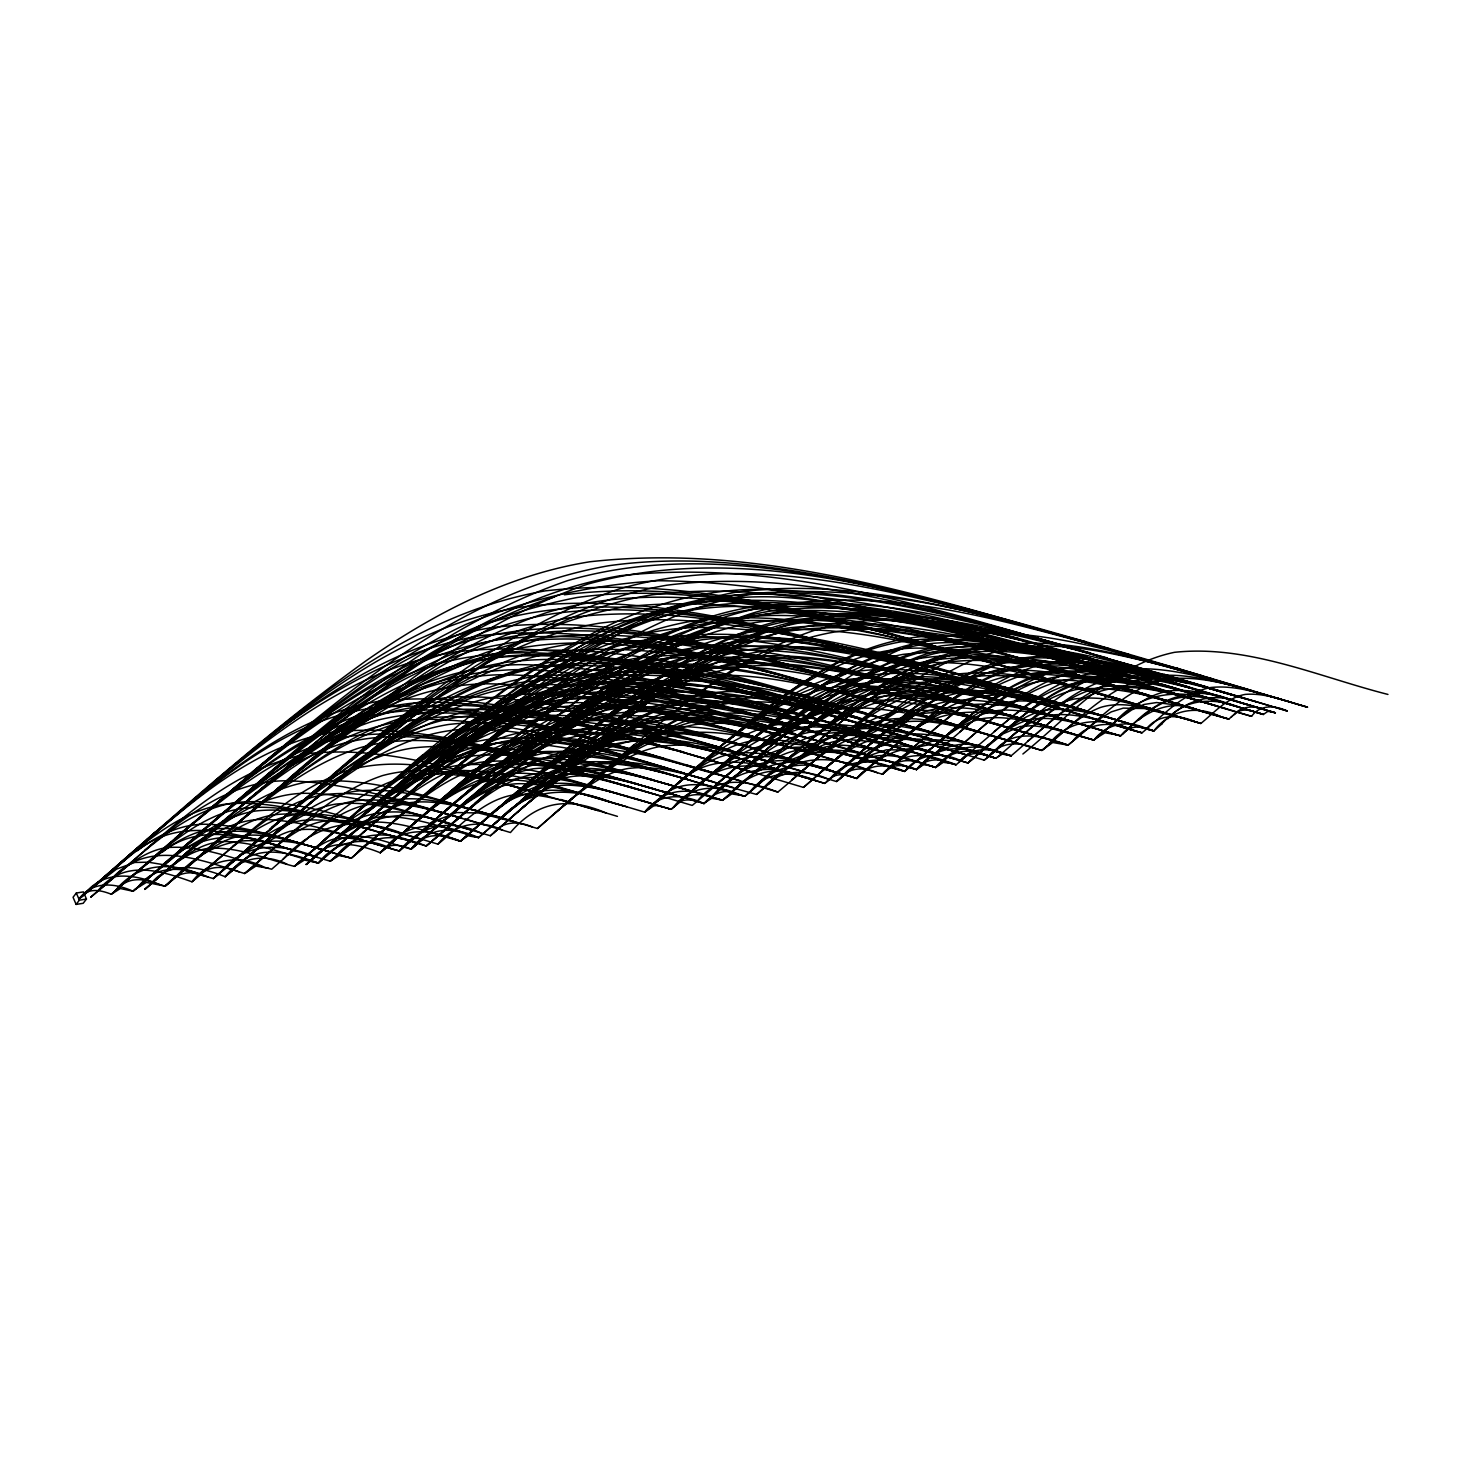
<?xml version="1.0" encoding="UTF-8"?>
<svg xmlns="http://www.w3.org/2000/svg" width="1461" height="1461" viewBox="0 0 1461 1461"><rect width="100%" height="100%" fill="white"/><g stroke="black" fill="none" stroke-linecap="round" stroke-linejoin="round"><path stroke-width="1.5" d="M76.337 893.018L73.05 897.273L76.118 904.414L83.186 903.3L86.473 899.045L83.405 891.904L76.337 893.018L79.387 900.159L76.118 904.414M414.522 846.156C425.955 830.962 445.258 835.089 460.398 841.207L467.94 835.783L478.587 837.628L512.007 808.371M1004.164 739.193L1041.876 750.443L1052.724 742.517L1068.082 745.11C1098.727 720.236 1127.107 686.944 1167.613 679.073C1206.713 674.562 1244.516 689.72 1281.681 699.472M677.794 803.477C689.336 789.342 708.055 795.295 722.501 800.354L731.76 793.907L742.371 795.569M631.846 797.596L671.129 809.321C695.034 789.963 716.894 763.939 748.306 757.273C780.539 753.182 811.713 766.258 842.358 774.147M675.384 805.577C682.78 796.537 694.76 800.336 704.019 803.568C712.073 794.145 724.327 787.917 736.472 793.871M896.634 741.658L967.912 762.952C1001.534 735.723 1032.197 699.107 1076.319 689.519C1128.787 683.474 1179.009 706.448 1228.865 719.086L1232.025 716.328M939.003 754.351L967.912 762.952C987.709 746.936 1005.515 725.332 1031.283 719.159C1061.946 715.068 1091.44 728.509 1120.569 735.869L1131.124 726.647M886.699 731.048L984.221 760.158C1012.163 737.549 1037.584 707.106 1074.2 699.034C1111.675 694.03 1147.999 709.169 1183.629 718.337M938.108 719.469L1041.876 750.443C1060.503 735.029 1077.542 716.091 1100.663 707.398C1123.162 700.476 1146.575 708.457 1168.471 713.991M653.706 755.374C562.613 731.906 466.187 696.331 371.605 721.643C277.334 753.492 207.809 829.355 133.006 891.247C114.67 882.809 92.098 880.782 78.876 899.081L155.578 831.857M97.449 882.828L78.876 899.081C172.581 817.375 264.898 733.586 365.944 660.865C433.241 613.839 507.88 574.849 589.751 561.791C790.894 539.219 987.344 618.514 1178.534 668.7M193.108 822.598L111.346 894.26C101.412 890.37 88.719 887.174 81.085 897.145M170.955 842.047L111.346 894.26L120.368 888.525L133.006 891.247C269.518 778.311 396.004 639.808 567.525 580.674C700.988 542.013 840.404 577.698 971.163 609.986M133.006 891.247L195.098 836.824M200.212 840.842L144.803 889.384L222.894 820.936M144.803 889.384L203.974 837.537C225.779 827.912 250.324 830.852 272.823 836.094M224.994 833.665L165.075 886.151L146.337 882.389L135.197 889.329M88.044 891.046L116.551 869.094L134.777 862.447L148.383 862.191L164.965 864.949L213.306 878.554C340.486 773.344 458.316 644.319 618.131 589.276C742.48 553.281 872.345 586.537 994.174 616.633M150.3 884.562C169.001 859.817 200.449 866.793 225.122 876.691L297.715 813.065M362.255 806.874L294.373 866.373C265.756 859.086 237.139 845.901 207.005 848.531C186.223 851.982 170.572 867.524 155.012 880.435M343.335 823.493L294.373 866.373L304.381 860.036L318.388 863.067C335.993 840.002 365.341 835.747 390.635 848.384M372.445 806.435L306.171 864.51C319.502 853.662 332.085 839.235 349.855 836.276C371.021 834.742 391.037 843.983 411.144 849.115C441.295 824.168 469.328 793.615 507.332 780.831C544.569 770.86 582.555 784.502 618.46 793.743M334.624 839.6L306.171 864.51L351.37 824.935M384.627 804.993L318.388 863.067C287.78 854.776 257.501 842.467 225.432 841.518C202.677 841.463 183.794 856.091 167.193 870.007M361.944 824.899L318.388 863.067C289.004 852.329 254.269 841.956 231.459 871.14M397.027 802.6L330.186 861.205L303.157 853.133M416.714 800.847L351.316 858.191L322.004 849.444M441.423 799.112L380.244 852.749C357.488 843.581 328.488 837.244 311.248 860.072M156.656 879.011C187.611 853.261 219.789 819.658 263.053 819.329C310.061 820.772 354.439 838.833 399.346 850.978C420.257 824.899 450.408 818.434 480.541 832.843M339.573 826.798L294.373 866.373C307.705 855.525 320.269 841.098 338.057 838.139C359.205 836.587 379.239 845.846 399.346 850.978L460.051 797.743M399.346 850.978L441.149 814.343M470.241 797.286L411.144 849.115C400.844 844.622 387.895 842.23 380.244 852.749L489.837 757.565L544.697 712.53M449.184 815.786L411.144 849.115C428.457 825.995 454.28 826.707 478.587 837.628L581.478 748.324M356.447 853.699C373.815 830.597 403.163 836.696 426.21 846.029L486.476 793.195M388.809 834.87L426.21 846.029C500.831 784.301 569.936 708.567 663.678 676.151C755.337 650.693 849.334 684.022 937.889 706.704M400.606 833.007L438.008 844.166C453.732 823.657 479.792 818.726 502.639 830.213M438.008 844.166C460.909 825.575 482.258 800.701 512.628 795.04C541.94 791.862 570.228 803.276 598.097 810.599M316.708 855.306C334.368 840.477 353.178 822.159 377.815 822.05C406.304 822.908 433.205 833.847 460.398 841.207L512.975 795.094M385.704 847.983C404.606 823.401 435.944 831.711 460.398 841.207L516.135 792.337M453.147 824.661L490.403 835.765L593.276 746.461M495.115 815.877L537.429 828.497L634.238 744.453M608.196 801.267L644.685 812.152L687.821 774.33M491.718 826.159C513.724 807.677 537.356 785.014 568.073 785.141C603.612 786.456 637.16 800.117 671.129 809.321L712.475 773.052M661.157 790.785L704.019 803.568L743.101 769.29M677.648 786.968L722.501 800.354L760.323 767.189M781.069 764.487L744.8 796.3L736.782 793.926M223.77 820.881C282.32 771.755 348.558 719.634 428.877 719.25C541.903 721.917 648.702 765.29 756.597 794.437L792.885 762.624M698.066 800.299C718.867 773.417 750.698 781.909 777.855 792.063C839.545 741.037 896.506 678.397 973.775 651.095C1051.098 629.198 1130.504 657.943 1205.197 677.046M725.368 764.103L803.44 787.406L837.92 757.145M808.773 764.14L856.876 778.476L885.494 753.401M802.911 750.516L882.444 774.239C929.47 735.321 973.063 687.62 1032.178 667.293C1090.016 651.369 1149.259 672.425 1205.124 686.761M701.335 783.041C723.706 764.176 748.744 743.868 779.48 743.265C822.653 743.795 863.506 760.341 904.688 771.426L930.036 749.201M860.712 752.945L916.485 769.582L941.852 747.338M850.466 742.024L935.679 767.463C980.751 730.92 1022.316 681.94 1081.797 670.051C1139.16 663.166 1194.696 685.373 1249.228 699.673M978.779 744.891L956.115 764.815L868.711 738.718M967.912 762.952L988.969 744.453M984.221 760.158C1025.768 726.501 1063.882 681.319 1118.56 669.978C1173.512 663.13 1226.564 685.191 1278.795 698.632M963.456 758.515C972.515 749.365 985.682 755.374 996.018 758.296C1029.987 730.208 1061.27 695.71 1103.731 680.479C1138.156 670.106 1174.297 679.712 1207.991 688.222M958.836 762.405C971.675 744.745 993.681 748.598 1011.085 755.848C1039.848 731.523 1066.895 703.928 1100.918 686.853C1128.056 673.777 1159.212 677.009 1187.665 683.346M1022.883 754.004C1069.762 716 1112.844 664.992 1174.589 652.3C1248.059 644.557 1318.151 676.699 1387.95 694.432M1041.876 750.443C1072.867 724.802 1101.411 693.318 1140.128 679.402C1170.17 670.27 1201.764 678.087 1231.313 685.282M932.629 747.082C953.303 729.642 976.386 710.703 1004.821 710.028C1044.743 710.338 1082.528 725.624 1120.569 735.869C1140.201 714.703 1168.49 696.806 1197.874 710.119M78.876 899.081C201.782 799.277 316.306 665.869 479.354 635.736C637.982 618.807 790.894 680.863 941.596 720.51M126.65 865.716L90.673 897.218C157.879 842.705 220.556 769.71 309.75 753.438C402.743 744.087 491.9 782.42 580.2 805.248M221.031 837.153L165.075 886.151L155.797 883.394M221.013 856.347L191.957 881.805C158.957 870.007 123.199 859.159 97.595 891.173M844.166 693.263C757.547 671.275 661.322 648.027 575.963 687.382C490.659 728.966 423.014 797.578 351.316 858.191C324.89 851.453 298.555 839.29 270.742 841.353C247.366 845.298 230.838 864.291 213.306 878.554L265.957 832.441M213.306 878.554L251.858 844.787M380.609 845.371C351.133 837.92 320.47 824.15 289.588 831.4C264.076 839.637 245.247 860.036 225.122 876.691L278.795 829.665M225.122 876.691C240.188 856.95 265.299 853.352 286.922 864.145M270.084 851.233L244.626 873.532C199.92 859.926 147.543 837.591 110.543 880.015M295.305 848.549L271.691 869.222C237.047 860.401 202.422 844.458 165.951 847.69C139.964 852.092 120.642 871.888 101.193 888.014M420.366 817.612L380.244 852.749C413.883 824.899 445.313 790.803 487.883 776.887C529.649 766.075 572.073 781.489 612.269 791.88M426.21 846.029C497.726 786.913 564.037 714.374 653.998 683.675C742.024 659.641 832.094 691.765 917.07 713.589M460.398 841.207C484.815 821.009 507.551 796.282 538.379 786.036C568.585 778.074 599.357 789.177 628.467 796.702M490.403 835.765L525.96 804.627M537.429 828.497L569.772 800.171M663.659 807.056L657.03 805.65A11.396 8.748 37.6 0 0 653.286 806.125L644.685 812.152C682.141 781.16 717.022 743.174 764.286 727.395C810.599 715.086 857.826 732.071 902.441 743.576M644.685 812.152C659.167 792.081 683.931 794.327 704.019 803.568M722.501 800.354C747.922 778.859 771.974 754.552 802.345 739.996C826.725 728.875 854.375 732.326 879.65 738.115M756.597 794.437L773.965 779.224M803.44 787.406C826.451 768.687 848.019 743.74 878.645 738.353C908.212 735.394 936.665 746.936 964.771 754.351M848.457 771.134L836.55 781.544L761.985 759.3M797.505 760.761L856.876 778.476C868.546 762.313 888.471 763.939 904.688 771.426C918.494 753.255 941.615 751.283 961.155 760.925M887.43 769.892L882.444 774.239L891.192 766.587M833.318 744.745L916.485 769.582C935.113 747.046 964.662 736.545 991.964 750.187M849.298 770.55C872.436 744.16 908.03 758.624 935.679 767.463C948.81 750.297 970.634 746.918 989.535 756.36M976.605 755.282L1003.305 733.732L1020.216 726.519L1032.836 725.66L1048.322 727.742L1093.942 740.106L1106.324 729.276M989.992 755.063C1008.346 739.96 1025.585 720.583 1049.747 715.269C1081.45 711.288 1111.876 725.186 1142.009 732.819C1163.139 715.653 1182.826 692.715 1210.84 687.51C1237.887 684.57 1263.984 695.089 1289.679 701.864M1162.116 723.688L1153.825 730.957C1118.322 721.953 1082.473 705.59 1045.108 710.192C1019.285 715.58 1000.201 735.431 980.696 751.703M957.32 748.47C993.699 717.99 1031.63 679.602 1082.254 678.196C1140.639 678.908 1195.883 701.28 1251.566 716.31C1260.259 704.257 1275.106 705.371 1287.196 710.977L1251.42 700.33M673.393 807.33C689.537 785.397 717.241 783.9 740.362 794.985M844.677 774.44L836.55 781.544C888.927 738.225 937.469 685.081 1003.287 662.417C1054.495 647.588 1107.986 661.285 1158.153 673.685M856.876 778.476C876.91 756.451 906.569 739.85 936.264 753.657M882.444 774.239C890.79 762.697 905.016 764.377 916.485 769.582L922.731 765.18A8.291 6.355 37.6 0 1 925.452 764.815L930.255 765.82M930 765.747L935.679 767.463L943.24 762.332L952.006 763.573M1048.761 744.361C1068.922 718.155 1102.872 716.748 1131.143 729.587M1199.426 695.381L1263.381 714.447L1267.819 711.397L1272.969 712.11M705.279 802.454L711.69 798.309L720.51 799.751M916.485 769.582C926.274 756.232 942.929 758.843 956.115 764.815L913.235 752.561L898.478 749.877L886.334 749.84L870.044 755.355L843.307 775.645M712.292 796.3C734.865 768.285 772.011 762.478 803.952 777.307M729.514 794.2C746.078 775.718 771.207 764.742 795.405 774.987M917.672 760.03C937.469 743.558 957.028 723.524 983.326 718.447C1014.171 714.447 1044.122 726.354 1073.47 734.025M988.184 756.688C999.835 741.585 1019.431 741.293 1035.63 748.58M1073.159 740.654C1088.135 721.277 1113.282 721.113 1134.01 730.427M408.806 842.668L438.063 819.749L456.727 812.535L478.66 812.973L522.508 824.059M709.315 775.791C767.555 727.359 825.428 668.681 902.935 654.4C1002.83 642.785 1098.964 684.351 1193.838 708.658M687.127 795.277C743.412 749.219 797.067 689.428 871.724 675.092C951.732 665.285 1029.165 696.623 1105.228 716.474M723.012 778.403C777.453 733.221 831.145 677.685 903.61 664.335C990.85 654.071 1075.04 689.172 1157.916 710.685M730.719 780.119C773.946 743.905 815.877 702.193 870.391 683.602C925.379 667.202 982.943 683.492 1036.598 697.171M714.484 794.364C746.425 758.095 785.689 752.47 829.574 770.458M731.705 792.264C753.492 767.956 786.621 753.913 818.343 767.409M747.959 778.019C789.488 743.302 829.684 703.216 882.06 685.428C920.046 673.813 960.352 679.584 998.411 687.711M750.26 791.497C766.532 770.55 793.78 770.86 816.115 780.831M762.076 789.634C778.329 768.687 805.577 768.997 827.912 778.969M797.724 774.622C845.006 735.632 890.826 686.36 953.649 674.471C1022.645 665.979 1089.522 692.678 1155.14 709.845M826.616 767.062C861.953 737.659 897.109 702.065 944.153 693.464C999.415 686.761 1052.906 708.165 1105.447 721.917M873.112 764.231L890.973 748.817M919.48 758.442C955.859 728.473 991.088 690.523 1039.428 681.447C1081.45 675.694 1122.852 689.245 1163.011 699.709M959.877 761.51L963.219 758.624M976.35 747.028C1011.761 717.643 1046.624 681.52 1093.705 672.681C1149.807 665.887 1204.047 688.222 1257.355 702.084M988.166 745.165C1023.851 715.287 1060.887 677.356 1110.561 675.84C1167.394 676.443 1221.195 698.23 1275.398 712.84L1270.413 711.343M997.059 757.401L1002.283 754.113L1009.46 755.374M1013.55 742.918C1040.25 720.675 1066.713 693.701 1102.215 686.944C1136.384 682.104 1170.042 693.409 1202.677 701.937M1027.558 741.384C1049.966 722.556 1071.826 701.152 1100.023 691.363C1127.198 682.981 1155.815 689.994 1182.552 696.495M201.983 830.761C289.57 756.323 375.714 676.68 480.395 626.641M138.503 886.425C155.761 863.944 184.853 866.884 208.101 877.002M231.879 827.602C329.382 745.914 424.895 652.848 548.277 612.104C665.942 577.917 788.885 609.31 904.213 637.763M168.38 883.266C177.091 872.71 191.208 870.062 203.517 875.669M195.555 878.645C206.293 864.839 224.263 865.314 238.947 871.833M276.805 822.89C381.029 736.344 484.869 631.152 623.902 606.954C793.305 588.418 956.371 656.646 1117.263 698.541M360.063 817.265L425.352 761.017L484.248 712.676M382.198 807.129C472.962 731.103 561.974 644.63 676.808 606.772M330.149 852.749C354.073 832.971 377.577 808.39 409.464 802.728C437.88 799.039 465.822 808.28 492.996 815.402M353.818 832.003C411.217 784.064 467.063 728.911 539.675 705.024C607.648 685.392 678.635 703.599 745.238 720.072M385.722 812.517C491.353 725.003 595.668 616.999 736.527 592.107C863.396 575.725 988.056 616.944 1109.246 648.721M380.645 816.973C457.549 753.072 534.452 675.986 636.978 658.144C732.783 645.835 826.908 676.973 918.403 700.97M336.76 855.452C356.338 830.286 389.083 831.035 415.837 842.942M400.351 815.22C505.506 728.272 608.671 619.756 748.854 594.718C907.865 576.711 1061.343 639.261 1212.447 678.835M429.059 809.942L480.139 765.984M432.383 821.995L514.016 751.392M423.781 829.556C481.345 782.055 537.611 722.3 614.35 708.64C688.021 699.454 759.976 725.606 830.122 744.069M457.877 808.134L522.764 752.178M439.432 824.296L468.725 799.094M427.123 835.108C484.614 788.063 539.821 727.103 616.341 713.278C680.424 705.042 743.375 725.861 804.573 741.914M475.172 803.093C570.794 723.925 665.102 625.947 792.611 603.393C907.025 588.637 1019.449 625.819 1128.732 654.455M503.753 803.185L565.663 749.803M485.326 819.347C528.498 783.388 570.228 741.695 624.778 723.652C677.064 708.53 731.632 723.305 782.712 736.143M472.999 830.158L517.778 791.405M529.905 792.629L624.998 712.785M520.682 800.719L579.944 749.657M542.451 790.145C626.312 720.62 709.863 636.138 821.703 616.834C928.52 603.411 1033.256 639.224 1135.142 666.125M517.194 812.279C558.047 778.329 598.919 737.403 653.396 727.98C704.312 721.46 754.296 738.024 802.911 750.79M586.263 785.689C656.756 726.793 725.66 659.55 814.818 630.239C900.013 605.548 989.006 628.321 1072.484 648.94M557.883 810.563C594.883 779.9 631.517 742.225 680.881 733.568C725.66 727.815 769.673 742.371 812.444 753.602M675.439 785.178L726.135 741.421M651.533 806.143L672.097 788.337M711.671 773.764L749.219 741.439M716.127 784.466C755.94 751.374 795.405 710.977 848.439 701.298C914.02 693.738 977.208 720.492 1039.52 736.581M739.942 772.047C800.591 721.716 860.73 660.262 941.541 645.853C1024.398 635.261 1105.082 665.412 1183.994 685.885M717.753 791.515C738.682 774.111 759.537 753.054 787.424 748.014C813.448 744.526 839.071 752.945 863.944 759.446M759.519 767.902L793.926 738.298M752.031 774.44C800.847 733.55 848.202 686.433 909.819 665.522C954.417 651.953 1001.753 658.747 1046.423 668.298M734.974 789.415C753.967 773.636 772.924 754.552 798.236 750.077C821.886 746.973 845.134 754.625 867.724 760.542M772.778 771.737C824.844 728.235 875.249 677.74 941.085 655.843C987.965 641.927 1037.547 649.305 1084.354 659.441M752.47 789.561C772.686 765.016 805.504 758.716 834.121 771.773M768.705 775.316L793.378 754.04M790.456 764.742C846.54 718.191 902.387 661.504 977.208 648.428C1051.81 639.114 1124.751 665.266 1195.81 684.022M765.217 786.876C794.163 752.707 830.213 755.063 868.838 770.184M795.898 776.229C823.42 753.365 850.923 725.77 887.612 719.36C930.748 714.447 972.405 731.176 1013.386 741.951M821.539 771.518C873.988 727.943 923.809 675.95 989.901 653.505C1047.08 636.631 1106.963 651.752 1163.066 665.522M854.74 757.108C896.871 721.862 938.181 681.776 991.471 664.28C1042.679 649.451 1096.17 663.148 1146.355 675.548M843.18 767.226C888.452 729.916 932.483 682.762 992.75 671.768C1045.181 664.828 1096.736 681.83 1146.848 694.925M864.93 756.67C908.176 720.73 951.44 677.374 1009.113 667.367C1066.274 660.189 1122.231 679.84 1176.708 694.212M839.691 778.786C849.042 766.769 864.675 767.062 877.477 772.759M882.334 756.141L910.915 731.559M877.203 760.651C904.816 737.495 931.862 711.215 966.725 699.472C1000.383 689.464 1035.666 698.321 1068.703 706.43M907.683 752.105C941.943 723.396 975.638 690.87 1019.011 676.589C1060.942 664.408 1104.753 675.621 1145.862 685.757M929.233 749.913C968.15 717.588 1006.921 678.397 1058.805 669.266C1106.927 663.002 1154.208 678.635 1200.175 690.669M939.423 749.456C978.87 716.73 1018.007 676.699 1070.603 667.403C1131.143 660.463 1189.656 683.949 1247.201 699.052M1095.768 738.517L1105.009 732.765L1117.702 735.011M1146.045 729.276C1158.025 713.863 1178.077 714.265 1194.495 721.57M151.542 835.382C269.737 737.239 387.676 618.113 545.373 590.847C731.943 570.247 911.865 643.662 1089.139 690.14M146.484 839.838C249.466 754.278 352.74 651.204 490.202 627.828C622.569 611.447 752.251 655.77 878.463 689.154M126.596 857.278C202.549 794.2 278.722 717.99 380.189 701.024C503.735 688.168 622.514 737.768 739.85 768.413M120.752 862.41C184.524 809.467 248.754 745.859 333.966 731.943C435.488 721.478 533.21 761.364 629.654 786.749M102.58 878.317C138.704 848.33 175.064 812.316 223.332 804.427C270.815 798.875 317.201 815.165 362.419 827.182M114.396 876.454C150.501 846.467 186.88 810.453 235.13 802.564C298.811 796.409 359.662 823.383 420.111 838.833M181.803 832.496C310.152 726.099 437.442 595.467 608.707 565.736C698.541 553.043 789.104 567.799 876.947 586.683C986.504 611.922 1094.271 644.045 1202.074 675.731M176.744 836.952C265.537 762.605 352.886 678.397 465.329 641.653C574.1 610.351 687.638 639.534 794.163 665.887M174.918 838.559C271.746 758.149 369.012 661.358 498.311 639.681C623.08 624.523 745.22 666.472 864.163 697.956M158.628 852.84C243.677 781.799 326.46 699.673 434.319 664.773C533.74 636.686 637.252 663.623 734.463 687.784M151.013 859.525C214.73 806.235 277.115 745.165 357.963 719.122C433.899 697.737 512.921 718.337 587.158 736.801M115.017 891.046C137.535 862.666 171.083 861.314 202.33 875.267M132.841 875.431C162.025 851.014 190.825 823.42 227.843 811.549C263.729 801.45 301.057 811.202 336.121 819.913M196.925 835.217C283.726 762.532 369.085 680.187 478.952 644.191C585.24 613.492 696.221 641.963 800.336 667.695M178.808 851.106C268.587 776.156 355.553 688.935 469.273 651.716C572.694 622.185 680.516 650.054 781.726 675.146M153.021 873.696C183.538 848.366 214.201 817.886 254.944 811.092C293.04 806.435 330.405 818.89 366.784 828.478M171.193 857.79C223.04 814.434 274.175 765.381 339.92 744.27C403.62 726.3 469.931 743.576 532.206 759.063M220.465 823.073C340.249 723.597 459.996 603.229 619.829 575.78C809.266 554.796 992.676 629.691 1172.69 676.808M192.085 847.946C284.402 771.755 375.605 677.502 498.804 656.774C652.903 641.416 800.299 706.01 946.637 743.558M186.606 852.749C282.557 773.563 376.92 674.416 505.068 652.592C659.806 636.941 808.079 701.262 955.001 739.12M168.417 868.692C210.347 833.921 252.077 791.387 308.07 781.854C378.819 774.604 446.628 804.207 513.797 821.447M226.802 832.058C320.854 753.931 415.07 659.751 540.552 638.256C661.285 623.171 779.608 663.568 894.753 693.957M208.686 847.946C295.487 775.499 379.531 691.108 489.49 655.131C589.258 626.678 693.281 653.578 790.912 677.794M206.932 849.498C263.747 801.979 319.776 748.215 391.822 725.076C461.603 705.371 534.269 724.291 602.516 741.257M182.917 870.537C210.074 847.983 237.394 820.863 273.682 814.854C307.632 810.745 340.906 821.849 373.304 830.396M201.07 854.63C249.941 813.759 298.154 767.555 360.136 747.685C420.184 730.792 482.696 747.101 541.41 761.711M208.759 867.085C234.344 845.846 260.095 820.315 294.3 814.708C326.296 810.892 357.635 821.374 388.169 829.446M271.728 827.346C351.078 760.907 429.114 685.647 529.558 652.775C626.732 624.76 728.162 650.802 823.347 674.343M269.92 828.953C356.137 757.346 442.738 671.147 557.883 651.843C693.299 637.233 823.913 689.902 952.59 723.798M253.63 843.234C337.929 773.526 421.279 687.035 533.922 668.079C634.147 655.971 732.381 688.77 828.022 714.009M246.014 849.918C306.646 799.66 367.04 738.042 448.107 724.546C521.504 715.744 593.44 739.777 663.477 758.259M227.843 865.825C249.977 847.453 272.276 825.374 301.861 820.534C336.669 816.918 370.199 830.469 403.273 839.198M295.286 815.183C406.688 722.684 518.071 610.698 666.746 585.222C804.701 567.854 940.117 612.816 1071.844 647.424M270.048 837.317C338.477 780.448 407.089 711.945 498.438 696.367C583.816 685.647 667.64 713.479 749.164 734.901M266.906 840.075C352.631 769.18 437.442 681.319 551.984 662.034C654.163 649.652 754.314 683.091 851.836 708.786M246.452 857.991C332.177 787.972 414.778 696.915 529.138 677.338C624.194 665.96 717.314 697.098 808.024 721.022M243.238 860.821C270.833 837.884 298.574 810.307 335.446 804.153C374.856 799.569 413.189 814.161 450.645 824.041M288 854.941C326.387 823.274 364.173 783.571 415.49 774.969C460.452 769.6 504.502 784.338 547.4 795.661M359.826 809.01L422.576 755.118M331.446 833.884C408.203 770.623 483.755 691.911 586.171 674.635C677.374 663.531 766.788 693.354 853.845 716.292M307.778 854.63C331.41 834.87 354.384 812.042 384.298 802.217C411.929 794.254 440.784 801.669 467.849 808.371M325.967 838.687C406.377 772.449 485.07 688.825 592.435 670.435C685.593 659.075 776.923 689.519 865.843 712.95M371.624 807.148L431.324 755.903M336.158 838.249C402.122 783.735 467.009 715.689 555.052 700.44C659.404 689.446 759.665 732.034 858.758 757.729M317.968 854.192C337.765 837.591 358.639 816.9 386.234 816.48C418.083 817.192 448.18 829.428 478.587 837.628M329.309 844.257C405.61 781.708 479.555 701.298 581.387 683.876C692.386 672.352 799.185 716.401 904.633 744.051M333.345 840.714C374.728 806.362 416.367 765.071 471.647 755.994C542.542 748.945 610.461 778.366 677.758 795.734M348.357 836.806L407.783 785.543M360.575 826.104C434.41 764.943 507.862 690.158 606.443 673.466C719.652 661.23 828.862 705.261 936.428 733.586M362.547 832.861C442.117 767.244 519.952 684.552 626.13 666.052C720.09 654.382 812.206 685.465 901.857 709.115M380.463 832.66C451.084 774.44 520.262 701.17 614.515 684.917C717.954 673.722 817.722 713.936 916.01 739.814M374.619 837.792C410.084 808.317 445.715 772.851 493.087 764.888C548.788 758.862 602.535 780.539 655.478 794.474M440.619 799.824L495.809 752.433M410.614 826.122C467.027 779.389 523.02 721.971 598.334 709.115C666.472 700.677 733.331 722.921 798.382 740.051M405.154 830.925C471.373 776.43 536.187 707.453 624.669 692.569C701.079 683.456 775.955 708.494 848.878 727.742M386.964 846.869C407.071 821.1 440.656 822.379 467.995 834.468M398.305 836.934C435.652 806.034 472.652 767.737 522.6 759.391C567.105 754.059 610.698 768.65 653.177 779.845M440.108 815.238L478.295 782.475M435.999 818.854L471.191 788.666M432.438 830.451C496.046 778.22 557.81 711.452 642.676 696.733C745.53 686.469 843.819 730.19 941.487 755.063M431.159 831.583C461.658 806.253 492.229 775.736 532.936 768.833C580.784 763.592 626.97 782.183 672.444 794.145M450.225 825.008C486.787 794.638 523.586 758.113 572.456 750.059C618.167 744.544 662.984 759.501 706.613 771.006M444.363 830.14C472.031 807.166 499.881 779.59 536.844 773.563C571.434 769.436 605.329 780.777 638.329 789.506M495.078 810.837C547.875 766.988 600.946 714.228 671.457 702.467C738.755 694.267 804.591 716.821 868.802 733.641M477.053 826.634C504.757 803.623 532.407 775.645 569.388 769.308C603.43 765.034 636.85 776.12 669.357 784.667M502.255 816.882C543.62 782.329 583.852 742.407 636.247 725.24C673.941 714.21 713.753 720.273 751.356 728.455M496.777 821.685C547.291 779.754 595.668 729.952 659.66 709.224C703.051 696.806 748.744 703.946 791.935 713.461M489.928 827.693C517.084 805.321 543.766 777.215 580.035 771.152C611.757 767.354 642.84 777.745 673.101 785.744M508.592 819.84L557.572 777.562M493.617 832.953C503.223 820.644 519.276 821.192 532.352 826.981M563.325 805.796C602.79 773.015 642.383 733.532 695.052 724.601C744.306 718.465 792.629 734.518 839.637 746.881M552.404 815.366C602.224 774.093 649.634 724.619 712.694 704.019C766.641 688.825 822.817 703.453 875.559 716.584M662.454 796.574C689.537 774.074 716.657 746.936 752.799 740.709C799.076 735.796 843.508 754.972 887.448 766.294M691.418 791.533C722.318 765.856 753.292 734.901 794.528 727.834C843.015 722.446 889.822 741.275 935.917 753.401M712.164 787.954C742.553 762.697 773.07 732.308 813.649 725.46C861.369 720.273 907.409 738.828 952.755 750.771M722.044 787.789C746.516 767.299 770.641 744.142 801.651 734.152C833.555 725.186 866.683 734.646 897.711 742.59M755.721 786.712C788.136 750.497 827.839 743.813 872.272 761.857M767.518 784.849C784.173 771.024 800.865 754.369 823.091 750.607C849.206 747.74 874.427 757.894 899.264 764.432M791.953 779.717C813.43 761.875 834.998 740.417 863.67 735.595C897.401 731.961 929.926 745.092 961.977 753.529M819.731 773.125C844.549 752.506 869.459 727.688 902.588 722.099C933.561 718.264 963.968 728.382 993.535 736.161M882.937 732.892L824.753 783.406C778.932 769.235 728.363 748.762 691.016 791.953M826.944 781.489C833.519 773.07 844.495 773.49 853.425 777.453M940.829 762.952C956.243 743.192 981.993 744.16 1002.958 753.438M96.024 884.069L128.86 856.657M84.756 893.931C103.347 869.898 134.503 873.788 159.304 884.435M126.285 881.184L155.377 856.895M146.465 879.449L183.976 849.151L204.029 837.646M176.343 876.29C204.138 846.01 243.384 830.889 282.977 847.49M221.268 871.578C247.366 840.148 283.087 843.636 317.621 857.443M257.83 861.972C277.919 845.298 298.19 825.264 325.054 820.936C350.22 817.977 374.856 826.25 398.853 832.587M283.032 859.287C316.818 821.575 358.329 815.512 404.35 834.213M331.081 842.705C368.994 811.239 407.272 773.49 457.987 765.381C523.531 759.154 586.226 786.511 648.447 802.546M402.341 833.391C435.999 805.468 469.931 771.938 514.911 764.669C557.025 759.72 598.261 773.545 638.457 784.173M493.982 824.168C517.395 804.737 541.045 781.416 572.365 776.412C609.237 772.705 644.721 787.077 679.749 796.318M522.198 807.933C570.612 767.737 619.391 719.469 684.095 708.95C748.032 701.536 810.435 723.56 871.322 739.723M566.01 803.477L591.431 781.726M649.999 807.495C665.942 787.114 692.514 788.319 714.137 797.852M768.815 783.735C796.975 760.487 824.789 731.45 862.447 725.24C895.556 721.387 927.972 732.253 959.548 740.617M830.213 778.64C846.595 757.693 873.915 759.099 896.086 768.87M842.011 776.777C858.411 755.83 885.731 757.236 907.902 767.007M1105.502 729.989C1124.623 714.137 1143.853 694.979 1169.421 690.925C1197.326 687.93 1224.3 698.614 1250.799 705.553M1130.321 727.341C1155.651 698.906 1194.623 684.058 1231.148 699.965M1161.294 724.4C1181.237 702.029 1211.881 690.195 1240.645 702.723M847.417 772.047C867.688 755.045 889.329 733.86 917.672 733.952C949.887 735.139 980.294 747.521 1011.085 755.848L917.745 727.998M1122.833 733.897C1130.65 723.688 1143.653 726.957 1153.825 730.957C1170.115 709.662 1197.162 704.823 1220.757 716.675M890.151 767.5L918.476 745.932L935.99 739.905L956.535 740.964L1000.931 752.817M921.909 764.852C938.327 744.014 965.538 746.187 987.49 755.739M995.124 750.607C1013.843 727.414 1044.451 736.746 1068.082 745.11L1099.129 719.159L1111.273 711.891L1123.253 708.128L1144.347 708.548L1186.496 719.196M1231.203 717.041L1234.837 713.954M886.042 771.098C901.565 751.118 927.425 753.182 948.244 762.441M725.825 761.674C764.961 729.057 806.088 693.263 857.899 684.058C906.258 676.808 954.563 689.665 1001.095 701.536M994.338 731.504C1022.645 707.617 1054.258 681.776 1093.157 680.863C1138.685 680.716 1182.186 696.751 1225.56 708.567M1006.136 729.642C1034.443 705.754 1066.055 679.913 1104.973 679.018C1148.401 678.781 1190.021 693.628 1231.422 704.933M750.37 754.826C793.451 718.538 841.737 679.493 900.926 678.47C984.057 679.548 1062.713 711.452 1142.009 732.819L1027.375 698.614M771.865 744.544C816.352 707.727 863.469 668.079 922.165 658.034C976.697 650.108 1031.174 664.061 1083.715 677.283M754.442 759.665C786.055 733.294 818.379 705.462 858.1 692.24C894.735 680.917 933.67 686.378 970.433 694.176M770.55 758.551C797.797 735.979 825.794 712.457 859.908 701.152C892.58 691.071 927.297 695.947 960.078 702.924M789.926 757.035C822.799 729.642 857.424 699.618 900.98 692.13C949.705 685.519 997.699 701.262 1044.268 713.425M824.954 751.064C855.836 725.478 888.452 697.847 929.196 690.724C976.368 684.132 1022.901 699.326 1068.009 711.05M815.384 759.41C839.984 739.029 866.008 717.059 898.478 711.452C937.962 706.01 976.624 719.616 1014.354 729.276M854.813 742.718C888.489 714.831 924.174 684.825 968.625 677.228C1020.143 670.215 1070.876 686.871 1120.13 699.709M859.543 753.127C882.371 734.262 906.532 713.918 936.647 708.786C971.547 704.038 1005.917 715.324 1039.282 724.017M887.539 751.794C910.915 732.271 935.442 710.667 966.47 705.261C1000.657 700.586 1034.333 711.598 1067.005 720.127M936.903 743.393C960.772 723.268 987.49 701.572 1020.271 700.933C1056.906 700.842 1091.97 713.388 1126.906 722.939M340.614 843.764C370.838 809.577 415.819 810.088 455.485 825.483M461.073 762.843C533.064 703.38 609.493 639.553 704.494 623.792C814.727 609.347 923.133 645.086 1028.453 672.663M453.476 769.436C520.463 714.119 591.614 654.711 680.041 640.028C759.483 628.814 838.815 648.501 915.481 667.458M461.749 796.738C508.008 757.839 560.056 716.219 623.555 715.452C699.837 715.963 772.504 743.339 845.225 763.135M455.832 801.888C497.69 766.678 544.789 729.021 602.261 728.327C671.804 728.82 738.006 753.894 804.299 771.919M445.495 810.892C475.756 785.89 507.917 759.063 547.857 752.47C594.225 746.425 639.808 761.473 684.113 773.07M516.792 757.309C595.084 691.437 683.164 620.98 790.657 619.628C913.49 620.158 1030.809 662.874 1147.908 694.943M507.095 765.728C570.046 713.717 636.813 657.852 719.871 643.972C821.064 630.823 920.32 665.175 1016.819 690.56M499.388 772.412C560.513 721.661 625.162 666.6 706.047 652.939C802.911 640.265 897.931 673.192 990.302 697.481M464.58 802.673C508.428 765.582 557.499 724.93 618.04 724.181C696.203 725.113 770.203 755.027 844.787 774.878M454.243 811.677C482.514 788.337 512.537 763.281 549.847 757.108C596.672 751.155 642.493 767.518 687.09 779.279M441.313 822.908C463.667 804.116 488.851 784.027 519.55 783.68C555.746 783.936 590.281 796.793 624.797 806.216M559.691 754.935C624.797 701.134 693.92 643.351 779.864 629.034C858.904 617.857 937.761 637.982 1013.934 657.048M542.268 770.038C603.338 719.214 667.659 663.331 748.671 649.707C820.151 639.589 891.502 657.852 960.388 675.128M507.478 800.318C538.342 774.805 571.123 747.429 611.867 740.672C659.148 734.463 705.645 749.785 750.808 761.619M558.084 768.559C613.492 722.592 672.151 672.736 745.475 660.536C809.978 651.423 874.39 667.421 936.647 682.817M720.163 746.534C776.101 699.49 838.998 649.104 915.81 648.1C1009.734 648.702 1099.165 682.817 1188.706 707.124M702.741 761.656C748.215 723.743 795.935 681.648 856.329 671.403C922.384 662.618 987.362 684.004 1050.477 700.513M667.951 791.917C687.181 775.864 707.307 757.894 732.892 753.584C760.432 749.968 787.516 758.898 813.814 765.783M657.614 800.92C677.32 777.599 708.969 783.498 733.988 793.067M747.667 742.754L782.219 714.356M776.302 740.745C823.694 701.572 873.988 659.477 936.538 648.994C992.713 640.977 1048.852 654.838 1103.073 668.225M792.392 739.631C833.391 705.718 875.577 670.343 927.041 653.743C975.838 639.133 1027.503 646.73 1076.3 657.249M807.349 741.914C848.366 708.019 891.886 671.567 946.016 662.472C994.631 655.514 1043.209 667.531 1090.143 679.109M797.651 750.333C827.638 725.551 858.52 699.782 896.104 687.528C932.155 676.607 970.396 682.159 1006.483 689.884M837.628 757.675C872.637 722.118 923.626 701.883 972.752 718.538M862.994 750.15C892.16 725.843 922.822 698.997 961.539 692.459C1006.519 686.597 1050.642 701.883 1093.54 713.205M904.943 736.691C936.483 710.63 969.903 682.616 1011.505 675.603C1059.755 669.175 1107.237 684.789 1153.35 696.842M951.038 731.157C981.427 706.047 1013.678 679.091 1053.801 672.407C1100.334 666.271 1146.118 681.356 1190.587 692.989M959.786 731.943C991.873 704.969 1027.96 676.096 1072.009 675.548C1121.299 675.712 1168.416 692.642 1215.406 705.517M216.137 779.955C306.189 705.718 402.049 626.239 520.92 607.1C662.856 589.313 801.998 636.686 937.359 672.444M252.022 772.139C318.717 716.84 386.873 661.523 465.785 624.45C527.019 599.375 592.563 584.437 658.637 580.729C827.054 582.3 987.746 641.47 1148.346 685.519M244.425 778.75C294.136 737.275 344.869 696.769 400.314 663.166C455.43 632.613 515.057 609.547 576.985 597.512C684.351 582.683 791.46 609.42 895.009 635.115M263.309 778.129C348.777 707.617 439.706 632.083 552.532 613.748C653.98 599.759 755.191 625.052 853.041 649.323M287.707 765.363C368.811 698.559 452.545 629.253 554.285 596.91M240.042 806.746C310.627 747.466 390.397 684.442 487.262 683.803C602.297 685.045 711.909 726.099 821.593 756.086M234.107 811.896C300.309 756.305 375.148 697.244 465.968 696.696C574.264 697.92 677.411 736.654 780.667 764.87M291.232 776.631C373.998 708.384 462.041 635.261 571.269 617.528C698.121 601.311 822.726 642.584 943.861 674.361M333.236 774.44C411.911 709.553 495.608 640.046 599.448 623.19C720.036 607.794 838.486 647.022 953.649 677.247M357.635 761.674C444.582 690.012 537.155 613.31 651.916 594.864C785.233 578.026 916.12 621.436 1043.428 654.875M417.974 759.081C514.272 677.886 622.751 590.445 755.3 589.404C910.495 590.975 1058.367 646.419 1206.348 686.853M370.309 800.464C420.111 759.391 473.127 715.397 538.89 704.768C616.962 694.925 693.537 720.839 768.011 740.49M364.373 805.614C410.304 767.755 459.192 727.213 519.806 717.442C574.337 709.973 628.723 723.597 681.301 736.673M319.685 844.421C348.996 812.48 394.36 803.86 434.264 819.548M415.654 769.436C496.795 701.243 588.29 628.504 699.655 627.445C830.834 628.504 955.914 675.037 1080.976 709.224M407.929 776.138C486.842 709.553 575.579 637.708 684.205 636.539C806.782 637.306 923.845 680.022 1040.707 712.055M377.285 802.82C429.991 758.551 489.526 711.489 561.846 710.996C649.36 711.982 732.655 743.576 816.096 766.313M373.139 806.399C422.759 764.706 478.824 720.364 546.925 719.889C626.002 720.62 701.444 748.434 776.832 769.107M438.903 758.423C517.961 693.208 602.023 623.299 706.375 606.297C800.19 593.294 893.803 616.67 984.294 639.114M385.302 804.956C429.205 768.742 475.884 729.916 533.831 720.474C601.092 711.817 667.202 733.696 731.45 750.552M374.966 813.96C412.093 783.352 451.595 750.57 500.593 742.663C544.661 736.618 588.619 747.612 631.115 758.168M442.665 763.5C516.427 702.595 594.791 637.233 692.167 621.162C805.157 606.443 916.23 643.114 1024.179 671.403M435.068 770.111C503.844 713.315 576.912 652.391 667.695 637.416C774.567 623.573 879.54 658.71 981.555 685.538M391.292 808.189C436.583 770.166 487.773 729.751 549.902 729.368C620.322 729.989 687.528 754.46 754.68 772.851M443.907 777.8C512.519 720.109 589.86 658.564 684.04 657.633C792.282 658.363 895.648 696.166 998.849 724.455M409.701 807.531C447.997 775.955 488.759 742.133 539.31 733.97C584.765 727.742 630.129 739.083 673.959 749.986M472.433 772.686C540.241 716.292 611.903 654.619 701.864 639.808C802.29 626.879 900.962 659.532 996.895 684.679M437.624 802.947C475.282 771.919 515.368 738.718 565.078 730.756C622.806 723.505 679.493 742.316 734.627 756.798M509.414 755.355C585.989 691.893 667.129 623.135 768.468 606.461C883.722 591.577 996.986 629.015 1107.073 657.87M521.23 753.492C594.901 692.605 673.119 627.079 770.458 611.1C887.484 596.198 1002.191 635.772 1113.793 665.157M451.339 814.215C481.144 789.177 514.802 762.551 555.691 762.24C603.356 762.679 648.812 779.48 694.249 791.917M526.27 759.117C591.906 704.914 661.632 646.766 748.251 632.467C848.786 619.354 947.623 651.99 1043.665 677.137M518.673 765.71C579.323 715.634 643.753 661.906 723.798 648.702C816.699 636.594 908.03 666.764 996.767 689.994M564.11 751.118C633.617 693.701 707.416 631.882 799.24 616.852C881.166 605.457 962.927 625.838 1041.949 645.433M497.142 809.303C521.23 789.415 546.834 768.084 578.629 762.843C607.228 758.843 635.754 765.948 663.331 772.778M484.212 820.534C517.578 783.644 563.836 784.758 607.301 801.121M565.809 761.875C615.3 721.04 666.344 678.635 728.4 658.674C788.009 640.868 851.106 650.182 910.678 663.038M523.294 798.838C556.55 771.171 591.723 740.91 635.882 733.751C685.008 727.523 733.258 743.521 780.174 755.848M535.091 796.975C564.421 772.796 595.613 746.9 634.33 740.654C679.274 734.938 723.432 749.566 766.349 760.834M576.054 794.967C601.402 774.056 628.358 751.666 661.796 746.242C700.641 741.275 738.791 753.913 775.882 763.646M724.601 742.736C785.397 691.546 853.881 636.594 937.451 635.809C1040.049 636.85 1137.589 674.379 1235.403 700.915M737.367 766.221C770.842 738.097 808.59 708.11 854.521 707.708C910.166 708.238 963.128 728.327 1016.18 742.772M811.768 738.115C849.791 706.759 888.982 674.197 936.647 658.893C982.431 645.232 1030.9 652.391 1076.647 662.271M820.534 738.901C867.907 699.07 921.325 656.573 986.358 655.916C1063.918 656.537 1137.827 684.259 1211.753 704.421M909.381 732.892C945.285 703.198 983.399 671.147 1030.882 663.422C1085.231 656.5 1138.612 674.178 1190.514 687.802M195.664 797.852C272.312 734.828 354.201 667.604 455.412 651.971C575.415 637.617 692.916 677.594 807.367 707.891M144.84 850.265C184.999 816.571 230.528 780.923 285.607 780.795C354.183 781.891 419.325 807.111 484.742 824.862M200.65 816.827C266.87 761.254 341.892 702.449 432.73 702.157C542.78 703.745 647.442 743.576 752.415 772.175M242.836 796.026C314.9 736.728 391.858 673.466 487.006 658.637C599.941 644.995 710.539 682.634 818.251 711.123M219.534 816.206C276.293 769.454 336.852 719.524 411.801 707.69C479.281 698.668 546.505 715.634 611.538 731.851M249.484 798.674L293.771 762.642M189.419 850.686C222.474 822.945 259.912 793.506 305.276 793.286C362.638 794.145 417.115 815.439 471.83 830.232M270.778 794.547C340.121 737.495 414.175 676.626 505.743 662.399C588.235 651.569 670.362 672.37 749.84 692.258M247.457 814.708C301.514 770.221 359.187 722.684 430.538 711.452C516.938 700.97 601.494 730.281 683.839 752.068M233.066 846.156C260.021 823.949 288.803 800.244 324.397 794.638C365.798 789.543 406.395 803.075 445.897 813.467M289.461 812.517C339.427 771.39 392.753 727.468 458.717 717.132C518.125 709.242 577.296 724.199 634.549 738.499M304.034 808.207C375.532 748.653 450.317 681.228 545.738 666.216C623.372 656.062 700.659 675.658 775.444 694.377M293.698 817.21C344.559 774.531 402.14 729.313 471.903 729.039C561.864 730.518 647.168 764.286 732.965 787.388M265.409 841.755C291.853 819.986 320.087 796.756 355.005 791.296C400.533 785.945 444.856 802.509 488.157 813.96M278.923 843.801C301.441 825.264 325.456 805.504 355.169 800.865C389.722 796.647 423.599 807.933 456.581 816.626M302.5 842.522C322.717 825.903 344.303 808.17 370.984 804.025C402.031 800.281 432.456 810.435 462.078 818.251M377.121 794.62L415.874 763.007M354.037 814.617C393.192 782.347 434.903 747.868 486.586 739.631C548.332 731.979 608.835 752.634 667.732 768.212M362.803 815.402C404.77 780.156 452.234 742.754 509.834 742.444C590.865 744.306 667.44 775.407 744.8 796.3C773.161 773.216 799.824 742.462 837.61 735.906C874.135 732.363 909.235 746.608 943.916 755.775M359.899 817.941C399.73 784.52 444.874 749.183 499.516 749.036C567.252 750.114 631.627 774.951 696.24 792.501M349.873 826.634C382.252 799.441 418.923 770.659 463.356 770.495C519.659 771.371 573.096 792.3 626.787 806.801M398.068 793.98C464.306 736.216 542.761 681.867 633.891 679.639C733.732 680.899 828.917 716.091 924.101 742.225M414.595 788.027C454.608 754.917 495.553 721.844 542.962 699.819M376.901 820.717C407.564 795.496 440.272 768.577 480.742 762.258C527.805 756.542 573.936 771.919 618.843 783.753M406.377 810.453C442.5 780.704 480.998 748.927 528.699 741.384C571.616 735.632 614.387 746.425 655.77 756.743M441.77 799.35C482.13 766.094 525.138 730.518 578.428 721.99C640.356 714.228 701.116 734.408 760.231 749.95M427.288 811.932C462.169 782.658 501.671 751.648 549.519 751.447C606.845 752.214 661.431 772.796 716.109 787.735M414.358 823.182C436.748 804.755 460.653 785.123 490.22 780.558C524.609 776.412 558.303 787.662 591.102 796.318M476.359 784.173C535.42 734.426 602.151 681.191 683.383 680.735C773.362 681.593 859.324 712.566 945.139 736.18M468.579 790.912L501.598 763.902M498.201 783.626C545.446 744.763 595.887 703.289 658.272 693.591C730.81 684.771 801.925 708.512 871.158 726.756M491.846 813.941C512.464 796.975 534.47 778.841 561.718 774.567C593.367 770.678 624.413 781.032 654.638 788.995M512.957 807.823C535.493 789.269 559.526 769.417 589.294 764.687C623.884 760.396 657.815 771.682 690.834 780.357M500.027 819.073C529.339 786.109 572.858 787.424 611.027 802.199M545.391 788.063C598.7 742.845 658.18 691.802 732.217 691.564C818.854 693.117 901.017 725.35 983.691 747.667M547.838 785.981C590.445 750.26 638.767 712.53 697.189 712.475C764.468 713.425 828.624 737.02 892.781 754.661M524.755 805.961C547.309 787.406 571.324 767.555 601.092 762.825C635.681 758.533 669.613 769.819 702.631 778.494M565.717 803.952C584.272 788.666 604.069 772.321 628.559 768.431C657.048 764.87 684.972 774.166 712.164 781.306M169.038 820.954C228.208 772.303 291.451 720.456 369.578 708.439C462.79 697.372 553.975 728.601 642.822 752.159M186.278 829.337C235.44 788.922 288.018 745.859 352.941 735.887C432.31 726.592 509.834 753.785 585.423 773.855M139.562 869.843C160.838 852.548 183.045 833.263 211.169 829.209C246.252 825.374 280.293 838.212 313.622 847.033M158.427 869.222C188.012 837.116 233.76 829.063 273.791 844.842M275.088 825.045C315.613 791.716 358.968 756.232 412.495 748.05C474.77 740.636 535.785 761.053 595.211 776.741M555.618 779.243C598.426 744.051 644.173 706.54 700.696 697.828C769.801 689.683 837.299 713.37 903.117 730.829M596.581 777.234C635.407 745.311 676.9 711.306 728.162 703.435C774.367 697.427 820.333 709.115 864.821 720.255M588.801 783.973C625.016 754.077 663.604 721.844 711.58 714.539C753.766 709.151 795.734 719.853 836.368 730.062M1115.802 721.186C1147.269 685.647 1194.13 690.195 1234.472 705.882M111.273 871.048C138.229 848.585 168.399 823.967 205.453 824.241C247.585 825.045 287.525 840.44 327.83 851.179M118.268 888.27C127.509 877.751 142.174 878.098 154.209 882.937M787.461 767.719C810.362 748.543 836.441 728.418 867.816 728.528C903.044 729.149 936.665 741.33 970.268 750.607M779.681 774.458C796.811 760.104 816.315 745.073 839.801 745.183C866.136 745.658 891.283 754.771 916.412 761.711M1138.977 719.944C1157.952 700.769 1185.748 690.834 1212.046 699.965M1167.942 718.721C1186.77 697.281 1216.666 697.993 1241.193 707.873M782.311 772.212C801.377 756.25 823.182 739.613 849.298 739.85C878.645 740.471 906.66 750.644 934.656 758.387M857.096 763.811C895.684 720.273 949.906 744.562 996.018 758.296L823.547 707.343M897.036 761.656C923.608 731.486 964.351 748.233 996.018 758.296M1233.285 715.287C1241.558 705.389 1254.999 705.353 1266.03 710.046M889.256 768.395C898.643 758.076 913.216 759.574 924.977 764.249M748.927 742.626C782.804 715.214 822.287 690.286 867.268 689.336C919.024 688.661 969.063 704.531 1018.481 717.917M775.754 742.115C802.473 721.004 831.82 700.896 866.063 695.034C907.025 688.953 947.97 699.509 987.417 709.48M795.734 737.659C823 716.127 852.987 695.655 887.941 689.738C927.881 683.821 967.839 693.591 1006.41 703.051M900.487 741.147C940.135 700.75 997.388 709.516 1045.784 725.953M536.68 741.823C591.449 697.755 655.496 658.144 728.035 657.213C810.545 656.665 890.26 681.885 969.081 703.307M581.77 737.476C634.731 694.87 696.66 656.61 766.788 655.697C841.92 655.131 914.696 677.046 986.559 696.404M576.876 741.658C620.304 707.508 668.134 675.183 723.761 666.033C787.388 656.92 850.959 672.626 912.376 687.784M732.18 737.33C770.367 706.594 814.964 678.908 865.515 678.196C942.327 678.58 1015.432 706.503 1088.628 726.354M727.286 741.512C763.336 712.493 805.431 686.36 853.169 685.666C904.286 685.209 953.814 700.093 1002.721 713.26M677.794 783.863C712.658 748.233 764.395 764.304 805.321 777.617M780.01 716.2C829.008 676.406 886.37 640.338 951.549 639.48C1023.997 638.987 1093.997 660.975 1163.212 679.767M808.992 741.366C837.007 718.794 869.697 698.431 906.806 697.865C961.174 697.993 1013.057 717.314 1064.868 731.45M879.157 736.874C902.88 717.753 930.584 700.531 962.032 700.056C995.69 699.728 1028.307 709.535 1060.503 718.191M450.956 740.928C514.199 690.176 588.217 644.831 671.841 644.009C794.218 644.94 910.879 688.441 1027.54 720.31M516.299 736.6C575.725 688.916 645.287 646.31 723.889 645.543C808.17 645.141 889.767 669.832 970.378 691.601M511.405 740.782C568.694 694.815 635.754 653.743 711.525 653.012C792.775 652.647 871.432 676.425 949.157 697.427M555.965 717.26C624.377 662.363 704.439 613.273 794.93 612.36C891.94 611.885 985.865 640.283 1078.656 665.339M567.763 715.397C636.174 660.5 716.237 611.41 806.728 610.497C907.244 610.077 1004.419 640.283 1100.462 666.417M487.17 784.173C520.372 757.492 559.179 733.586 603.119 733.075C666.508 733.422 726.994 755.757 787.424 772.266M607.977 715.233C663.038 672.06 723.743 631.298 794.236 619.994C874.938 608.707 955.494 628.76 1033.365 648.045M533.265 778.987C560.458 757.656 590.427 737.513 625.235 731.906C665.065 726.3 704.859 736.18 743.302 745.694M337.436 780.978C379.385 748.196 425.699 717.388 479.372 709.042C525.303 702.613 571.598 710.21 616.505 719.889C667.951 679.548 724.656 641.47 790.511 630.878C846.814 622.733 903.61 631.864 958.708 643.625M591.705 741.037C633.891 707.928 680.388 676.626 734.408 667.878C796.245 659.167 857.991 674.489 917.636 689.245M758.387 715.086C808.043 675.238 866.19 639.608 931.862 638.968C1030.882 639.827 1125.134 675.694 1219.533 701.371M821.922 715.433C859.013 686.305 899.866 658.765 947.349 651.04C1003.944 643.077 1060.357 657.779 1114.834 671.549M470.241 716.365C512.72 683.383 556.933 652.227 605.767 629.307C657.267 607.959 712.475 595.522 768.139 592.49C878.445 592.143 985.207 624.486 1090.691 653.012M482.057 714.502C560.385 651.35 652.3 594.883 756.141 594.152C871.76 593.988 983.417 629.125 1093.869 659.276M475.738 719.798C549.811 660.39 636.539 607.338 734.481 606.443C872.984 607.374 1005.259 655.569 1137.315 691.784M422.046 774.622C460.726 744.306 503.388 715.707 552.897 707.8C609.602 699.91 666.179 714.027 720.876 727.578M542.506 714.374C604.47 665.559 672.918 619.464 752.452 606.954C842.486 594.664 932.264 617.163 1019.084 638.749M536.187 719.67C604.306 665.029 684.095 616.25 774.166 615.446C870.774 615.044 964.297 643.351 1056.705 668.316M622.788 714.63C678.014 671.074 738.992 629.892 809.905 618.697C890.023 607.703 969.94 627.7 1047.227 646.894M630.257 716.474C691.382 667.494 762.971 623.847 843.764 623.208C930.42 622.934 1014.299 648.355 1097.193 670.763M542.195 783.388C569.991 761.126 602.571 741.293 639.297 741.037C678.708 740.928 716.858 752.488 754.552 762.697M668.645 716.547C725.989 670.581 793.159 629.618 868.948 628.997C950.253 628.705 1028.946 652.556 1106.726 673.576M905.345 714.63C940.574 686.396 981.81 661.23 1028.361 660.829C1080.592 660.701 1131.033 676.516 1180.908 690.122M931.57 714.721C959.457 692.879 990.211 672.279 1025.878 666.563C1066.749 660.883 1107.529 671.056 1146.94 680.826M286.557 768.632C348.54 719.068 421.261 675.128 503.114 674.745C631.426 676.644 753.255 724.309 875.632 757.382M352.101 768.541C407.637 724.145 472.816 684.844 546.14 684.552C624.888 684.57 701.043 707.763 776.357 728.181M408.66 768.997C458.626 729.021 517.231 693.555 583.231 693.208C655.77 693.19 725.88 714.867 795.204 733.787M442.847 757.09C497.288 713.607 561.188 675.128 633.051 674.891C710.229 674.964 784.886 697.701 858.684 717.735M431.762 766.514C474.131 733.459 520.92 702.412 575.086 694.066C637.215 685.775 699.125 701.39 758.99 716.328M508.939 757.602C556.878 719.269 613.109 685.3 676.388 684.99C764.158 685.866 848.019 716.073 931.716 739.102M497.872 767.007C543.455 729.897 597.129 696.532 657.87 696.313C739.759 697.189 817.996 725.405 896.104 746.9M568.658 769.089C597.896 746.261 630.184 724.802 667.586 718.995C710.466 713.224 753.182 723.98 794.51 734.28M290.045 765.747C356.1 712.347 433.88 664.773 521.577 664.664C655.733 667.001 783.078 716.694 911.025 751.338M355.589 765.655C412.696 720.109 479.774 679.913 555.107 679.785C636.028 679.986 714.301 703.873 791.716 724.912M412.148 766.112C466.187 722.318 529.85 683.2 601.695 683.109C677.064 683.328 749.95 705.59 822.032 725.186M610.552 766.294C642.566 740.782 680.169 718.301 722.391 718.264C767.755 718.41 811.622 731.815 854.995 743.612M1235.166 713.79C1243.293 706.284 1254.433 712.11 1263.381 714.447L1160.144 683.657M809.577 693.957C849.444 665.175 896.068 643.644 945.961 642.639C1018.627 642.11 1088.774 664.572 1158.171 683.419M529.85 678.799C607.301 621.126 703.764 587.87 800.847 598.864C930.164 612.323 1054.258 653.816 1178.735 689.19M661.979 685.337C714.886 647.406 776.868 619.409 842.906 618.46C932.264 618.167 1018.737 644.374 1104.206 667.494M586.591 681.429C646.164 638.767 715.927 607.338 790.237 606.315C890.79 606.059 988.093 635.59 1084.281 661.596M524.645 747.046C560.841 721.186 603.247 702.175 648.355 701.645C709.425 701.572 768.523 719.543 826.944 735.358M444.181 742.316C496.174 703.837 560.933 682.013 625.911 689.629C712.128 698.869 794.821 726.647 877.86 750.205M329.547 736.399C393.666 688.953 473.547 662.07 553.664 671.457C660.737 682.999 763.482 717.497 866.592 746.845M137.553 850.667C182.077 814.526 241.686 834.998 290.264 849.389M162.445 852.073C201.636 820.278 254.086 838.742 296.766 851.306M492.667 621.765C609.785 587.852 732.125 619.172 846.869 647.515M554.358 695.253C645.598 670.617 738.846 703.983 826.871 726.628M79.387 900.159L86.473 899.045M564.348 594.791C709.644 576.474 852.147 624.924 990.759 661.504M692.368 603.265C857.991 585.295 1017.24 652.519 1174.553 693.336M616.505 719.889L726.61 749.109M298.081 842.723C274.723 836.733 248.827 830.195 225.67 840.532C202.604 851.453 184.342 869.879 165.075 886.151C297.861 776.321 420.896 641.598 587.742 584.108C754.369 538.305 924.886 600.416 1085.596 641.708M1203.681 686.98L1231.093 694.486M991.635 698.833L1039.702 712.091M984.86 721.168L1068.082 745.11L867.524 685.903M1008.674 655.587L1076.629 674.215M1078.382 675.767L1130.595 690.14M1024.837 693.847L1070.785 706.503M777.453 734.682L818.306 745.932M1214.931 700.367L1251.584 710.923M892.397 741.074L918.202 748.251M531.22 790.894C472.487 775.791 410.285 753.492 349.38 769.91C287.178 790.894 241.339 841.006 191.957 881.805C209.27 859.178 238.015 854.064 263.09 866.665M541.903 794.053C490.439 780.795 435.944 761.254 382.563 775.572C328.049 793.907 287.89 837.81 244.626 873.532L255.876 866.063L268.769 868.364M273.444 835.546L331.282 852.201M1241.795 687.875L1307.504 707.179C1287.086 701.974 1266.705 692.587 1245.21 694.395C1227.149 697.664 1214.438 712.42 1200.851 723.469L1177.383 716.493M1035.94 710.996L1092.079 727.395M1029.22 709.042L1071.99 721.405M1007.999 714.867L1068.338 732.472M800.19 776.193L813.686 780.119M1253.1 690.962C1145.296 664.225 1032.452 612.616 919.827 641.836C830.049 673.43 763.866 746.169 692.204 805.431L626.166 785.708M1199.974 675.512L1250.324 690.14M1179.575 679.237L1243.548 697.956M1078.839 654.857L1178.863 684.04M1100.06 661.139L1189.473 687.2M1143.123 679.036L1224.665 702.905M1217.196 715.598L1180.305 705.48L1156.582 702.54L1143.853 704.494L1131.764 709.9L1118.724 718.995L1093.942 740.106L1048.231 726.501M1201.508 711.014L1214.31 714.739M1122.267 687.729L1172.179 702.193M1003.086 686.542L1098.855 714.575M1066.238 705.17L1121.756 721.405M926.42 669.193L1041.857 702.942M977.299 684.259L1064.777 709.79M976.569 693.464L1051.299 715.214M955.33 699.289L1045.437 725.66M874.098 687.857L988.494 721.369M857.644 696.039L947.385 722.245M897.584 707.836L975.51 730.628M855.069 729.623L907.902 745.037M731.888 778.348C655.478 759.209 575.707 723.341 495.827 743.339C430.392 765.527 382.179 818.251 330.186 861.205L338.989 855.58L349.051 857.516M1244.078 703.563L1262.322 708.932M1238.672 701.956L1275.398 712.84L1170.882 681.666M1147.378 729.021C1128.604 719.634 1106.963 723.085 1093.942 740.106L1008.948 714.758M800.792 705.955L901.181 735.376M636.247 750.205L717.041 773.91M687.127 765.272L739.978 780.758M578.921 771.938L663.568 796.884M605.931 812.937C568.439 796.72 537.538 800.792 510.455 832.533L465.237 819.037M474.131 809.796L503.771 818.452M436.638 819.895L461.822 827.236M355.845 825.228L398.068 837.646M279.325 846.138L312.417 855.89M956.005 759.373L907.208 746.37L884.343 745.201L871.322 748.744L858.137 756.067L824.753 783.406L768.833 766.715M1175.046 667.659L1307.504 707.179M1164.015 674.233L1287.196 710.977M1245.137 708.987L1263.381 714.447M1132.238 680.698L1251.566 716.31M1129.316 689.409L1228.865 719.086L1165.805 700.294M1079.862 687.382L1200.851 723.469L1109.173 696.13M1062.384 703.691L1153.825 730.957L1101.667 715.415M1032.708 709.681L1120.569 735.869M840.166 752.178L904.688 771.426M702.577 769.6L777.855 792.063M560.695 799.441L617.437 816.37M997.279 751.721L1011.085 755.848M935.679 767.463L931.844 766.294M671.129 809.321L665.851 807.714"/></g></svg>
